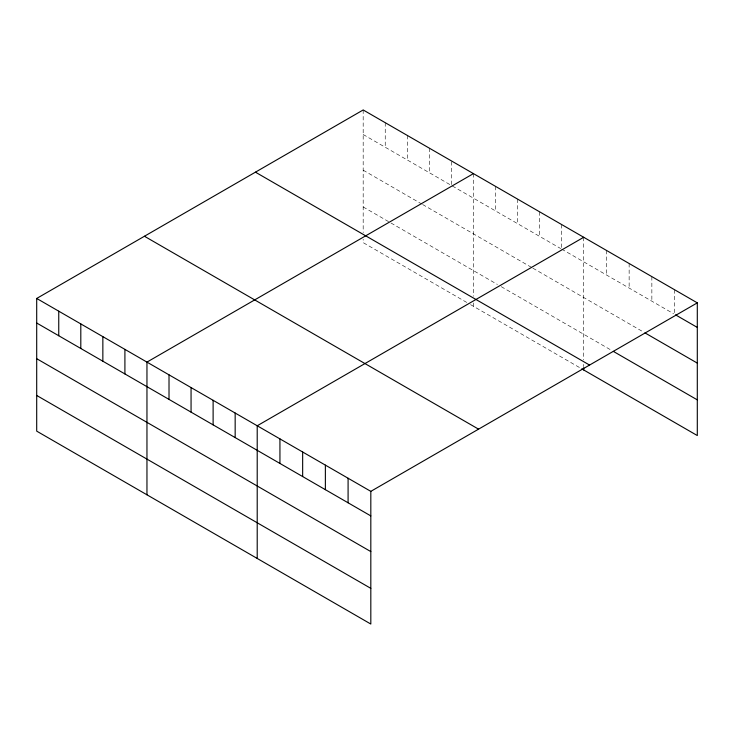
<?xml version="1.0" encoding="UTF-8"?>
<svg xmlns="http://www.w3.org/2000/svg" width="734" height="734" viewBox="0 0 734 734"><rect width="100%" height="100%" fill="white"/><g stroke="black" fill="none" stroke-linecap="round" stroke-linejoin="round"><path stroke-width="0.55" stroke-dasharray="3.67 2.75" d="M363.183 134.515L451.392 185.445L451.392 160.884M452.355 185.996L560.693 248.551M561.648 249.101L673.592 313.73M363.183 170.196L421.674 203.969M422.628 204.52L531.93 267.626M532.884 268.176L643.957 332.3M363.183 206.96L390.029 222.457M390.993 223.017L497.413 284.453M501.249 286.673L611.358 350.246M466.732 302.426L363.183 242.642L363.183 239.302M470.567 304.638L580.823 368.294M674.583 289.747L674.583 314.299M651.856 276.626L651.856 301.179M629.139 263.506L629.139 288.067M606.422 250.395L606.422 274.947M583.704 237.275L583.704 359.917M583.704 364.385L583.704 366.615M561.648 224.549L561.648 247.982M539.6 211.814L539.6 236.366M517.543 199.079L517.543 223.641M495.496 186.353L495.496 210.906M473.439 173.619L473.439 296.261M473.439 302.958L473.439 306.298M429.344 148.158L429.344 172.71M407.287 135.423L407.287 159.984M385.24 122.697L385.24 147.25M363.183 109.962L363.183 232.605"/><path stroke-width="1.1" d="M36.7 298.454L370.817 491.358L370.817 624.038L36.7 431.142L36.7 298.454L363.183 109.962L697.3 302.858L697.3 435.546L581.787 368.853M473.439 173.619L146.956 362.11L146.956 494.799M583.704 237.275L257.212 425.775L257.212 558.455M370.817 491.358L697.3 302.858M675.564 314.868L697.3 327.419M644.947 332.869L697.3 363.101M613.34 351.384L697.3 399.865M255.441 172.169L589.558 365.064M144.442 236.256L478.559 429.151M36.7 323.015L370.817 515.91M36.7 358.697L370.817 551.592M36.7 395.461L370.817 588.356M583.704 367.725L583.704 369.954M348.09 478.238L348.09 502.799M325.373 465.127L325.373 489.679M302.656 452.006L302.656 476.559M279.938 438.886L279.938 463.448M235.164 413.04L235.164 437.592M213.117 400.305L213.117 424.867M191.06 387.58L191.06 412.132M169.013 374.845L169.013 399.397M124.908 349.384L124.908 373.936M102.852 336.649L102.852 361.211M80.804 323.923L80.804 348.476M58.748 311.188L58.748 335.741"/></g></svg>
